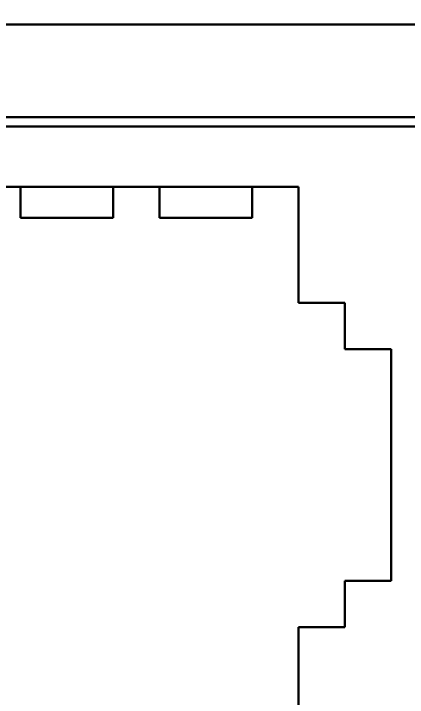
# Model space of a CAD drawing. Header units: millimetres. Extents: x -105 to 105, y -148 to 148.
# Drawn here: x -6.52 to 1.98, y 41.94 to 56.69 of the extents above; entities that cross this region are included whole.
import ezdxf

# ---------------------------------------------------------------- set-up
doc = ezdxf.new("R2010")
doc.units = ezdxf.units.MM
doc.header["$PDSIZE"] = -5
doc.linetypes.add('点画线', pattern=[18, 12, -2, 2, -2])
doc.layers.get('0').update_dxf_attribs({"lineweight": 18})
doc.styles.get("Standard").update_dxf_attribs({"font": 'txt.shx'})
doc.dimstyles.get("Standard").update_dxf_attribs({"dimtxt": 0.18, "dimasz": 0.18, "dimexe": 0.18, "dimexo": 0.0625, "dimgap": 0.09, "dimtad": 0, "dimtih": 1, "dimtoh": 1, "dimdec": 4, "dimzin": 0, "dimdsep": 46, "dimtxsty": 'Standard', "dimcen": 0.09, "dimdle": 0.36, "dimadec": 0, "dimazin": 0, "dimtfac": 1, "dimtdec": 4, "dimtofl": 0, "dimtmove": 0, "dimatfit": 3, "dimfxl": 1, "dimtolj": 1, "dimarcsym": 0})

# ---------------------------------------------------------------- blocks, each defined once
blk = doc.blocks.new('*D6')
at = {"color": 0, "lineweight": -2, "transparency": 16777216}
for p, q in [((-17.57, 49.082), (-17.57, 62.997)), ((11.43, 49.082), (11.43, 62.997)), ((-15.07, 61.747), (8.93, 61.747))]:
    blk.add_line(p, q, dxfattribs=at)
at = {"color": 0, "linetype": '点画线', "transparency": 16777216}
for points in [[(-15.07, 62.164), (-15.07, 61.33), (-17.57, 61.747)], [(8.93, 62.164), (8.93, 61.33), (11.43, 61.747)]]:
    blk.add_solid(points, dxfattribs=at)
at = {"layer": 'Defpoints', "color": 0, "linetype": '点画线', "transparency": 16777216}
for p in [(11.43, 61.747), (-17.57, 48.457), (11.43, 48.457)]:
    blk.add_point(p, dxfattribs=at)
at = {"color": 0, "linetype": '点画线', "transparency": 16777216, "insert": (-3.07, 63.622), "char_height": 2.5, "attachment_point": 5}
blk.add_mtext('\\A1;29', dxfattribs=at)

msp = doc.modelspace()

# ---------------------------------------------------------------- linework, layer by layer
at = {"color": 7, "lineweight": 30}
msp.add_line((-18.57, 56.457), (12.43, 56.457), dxfattribs=at)
at = {"color": 7, "lineweight": 30, "ltscale": 0.405}
msp.add_line((-12.27, 54.457), (3.93, 54.457), dxfattribs=at)
at = {"color": 7, "lineweight": 30, "ltscale": 0.389999}
msp.add_line((-12.17, 54.257), (3.43, 54.257), dxfattribs=at)
at = {"color": 7, "lineweight": 30, "ltscale": 0.05}
for p, q in [((-6.37, 52.957), (-8.37, 52.957)), ((-4.37, 52.957), (-6.37, 52.957)), ((-3.37, 52.957), (-1.37, 52.957)), ((-4.37, 52.285), (-6.37, 52.285)), ((-3.37, 52.285), (-1.37, 52.285))]:
    msp.add_line(p, q, dxfattribs=at)
at = {"color": 7, "lineweight": 30, "ltscale": 0.016795}
for p, q in [((-6.37, 52.957), (-6.37, 52.285)), ((-4.37, 52.957), (-4.37, 52.285)), ((-3.37, 52.957), (-3.37, 52.285)), ((-1.37, 52.957), (-1.37, 52.285))]:
    msp.add_line(p, q, dxfattribs=at)
at = {"color": 7, "lineweight": 30, "ltscale": 0.025}
for p, q in [((-3.37, 52.957), (-4.37, 52.957)), ((-0.37, 52.957), (-1.37, 52.957)), ((0.63, 50.457), (-0.37, 50.457)), ((0.63, 49.457), (0.63, 50.457)), ((1.63, 49.457), (0.63, 49.457)), ((0.63, 44.457), (1.63, 44.457)), ((0.63, 43.457), (0.63, 44.457)), ((-0.37, 43.457), (0.63, 43.457))]:
    msp.add_line(p, q, dxfattribs=at)
at = {"color": 7, "lineweight": 30, "ltscale": 0.0625}
for p, q in [((-0.37, 50.457), (-0.37, 52.957)), ((-0.37, 40.957), (-0.37, 43.457))]:
    msp.add_line(p, q, dxfattribs=at)
at = {"color": 7, "lineweight": 30, "ltscale": 0.125}
msp.add_line((1.63, 44.457), (1.63, 49.457), dxfattribs=at)

# ---------------------------------------------------------------- dimensions: what is measured, and where the dimension line sits
at = {"linetype": '点画线'}
dim = msp.add_linear_dim(base=(11.43, 61.747), p1=(-17.57, 48.457), p2=(11.43, 48.457), dimstyle='Standard', override={"dimtxt": 2.5, "dimasz": 2.5, "dimexe": 1.25, "dimexo": 0.625, "dimgap": 0.625, "dimtad": 1, "dimtih": 0, "dimtoh": 0, "dimdec": 2, "dimzin": 8, "dimdsep": 44, "dimdle": 5, "dimtdec": 2, "dimtofl": 1, "dimatfit": 0, "dimarcsym": 1}, dxfattribs=at)
dim.commit()
dim.dimension.update_dxf_attribs({"geometry": '*D6', "text_midpoint": (-3.07, 63.622)})

doc.saveas('drawing.dxf')
